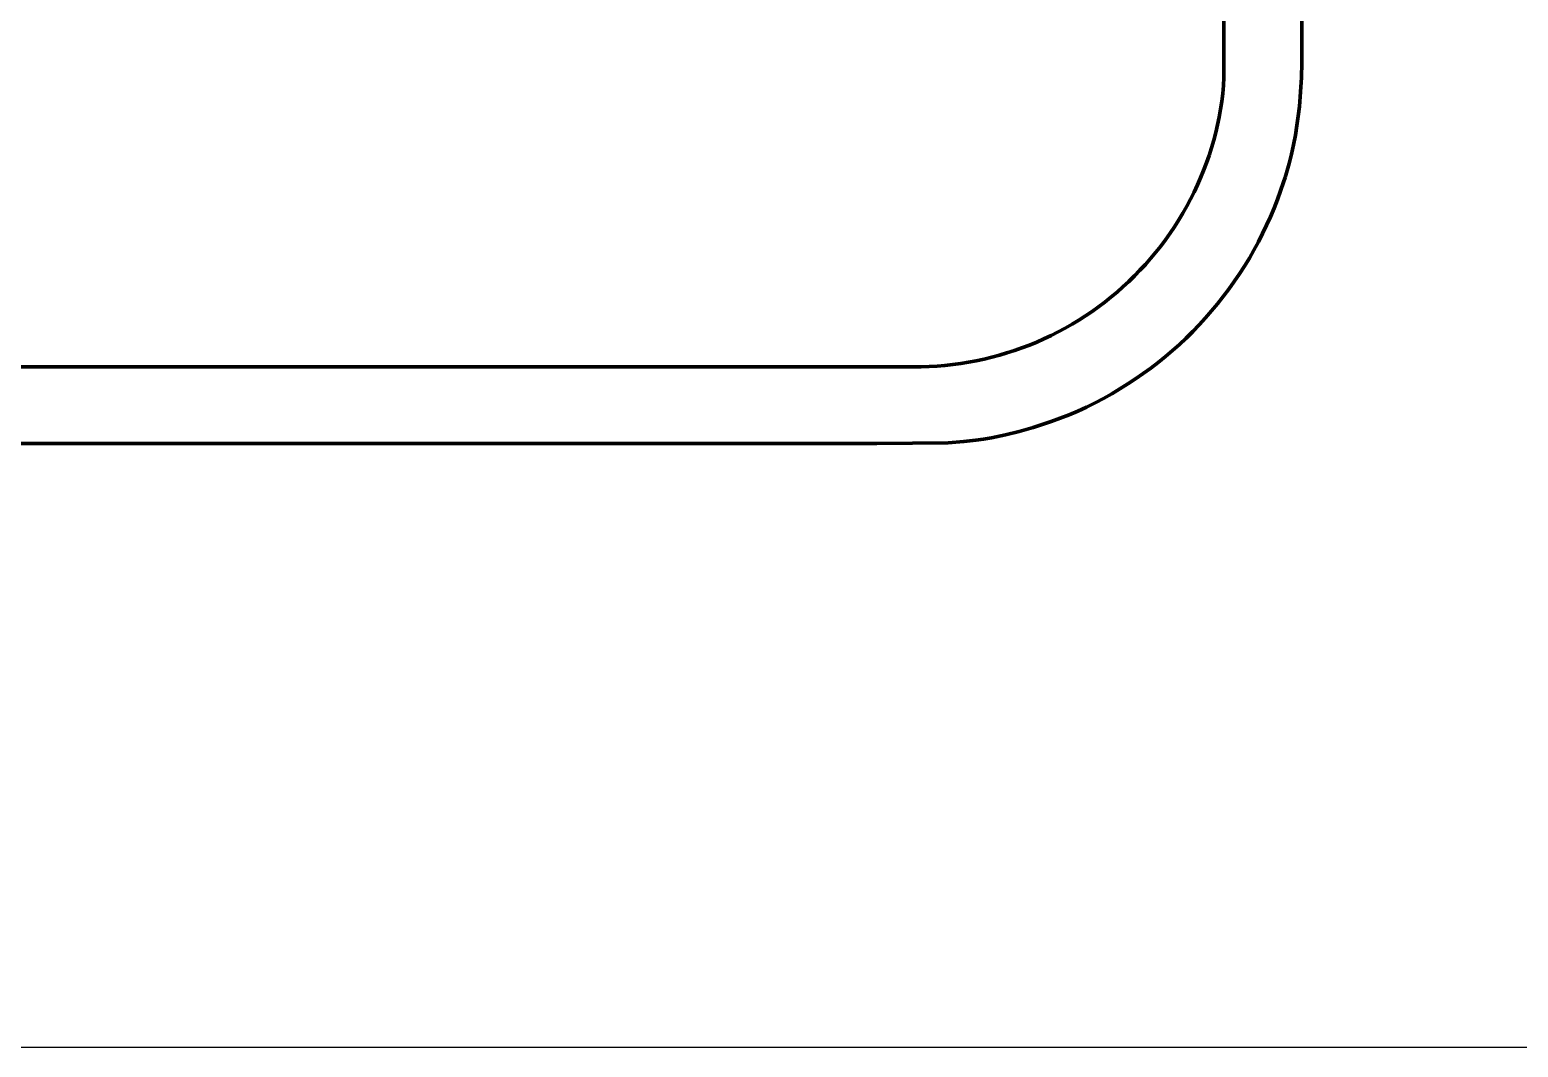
# Model space of a CAD drawing. Header units: millimetres. Extents: x 0 to 494, y 0 to 218.
# Drawn here: x 79.34 to 87.44, y 69.07 to 74.61 of the extents above; entities that cross this region are included whole.
import ezdxf

# ---------------------------------------------------------------- set-up
doc = ezdxf.new("R2010")
doc.units = ezdxf.units.MM
doc.linetypes.add('ACAD_ISO03W100', pattern=[30, 12, -18])
doc.layers.add('color#000000ff', color=7, linetype='Continuous', lineweight=100)
doc.layers.add('color#ffffffff', color=7, linetype='Continuous', lineweight=100)

msp = doc.modelspace()

# ---------------------------------------------------------------- linework, layer by layer
at = {"color": 5, "linetype": 'ACAD_ISO03W100', "ltscale": 0.5}
msp.add_line((36.5327, 69.0736), (121.5327, 69.0736), dxfattribs=at)
at = {"color": 1}
msp.add_line((44.0327, 69.0736), (114.0327, 69.0736), dxfattribs=at)
at = {"layer": 'color#000000ff'}
for p, q in [((86.26, 74.5336), (86.2601, 82.2491)), ((85.8379, 78.8238), (85.837, 74.3484)), ((86.2604, 74.4285), (86.26, 74.5336)), ((86.2583, 74.3495), (86.2604, 74.4285)), ((85.837, 74.3484), (85.8342, 74.3053)), ((86.2539, 74.2706), (86.2583, 74.3495)), ((85.8301, 74.2622), (85.8248, 74.2193)), ((85.8342, 74.3053), (85.8301, 74.2622)), ((86.2471, 74.1918), (86.2539, 74.2706)), ((85.8184, 74.1766), (85.8108, 74.1341)), ((85.8248, 74.2193), (85.8184, 74.1766)), ((86.2412, 74.1395), (86.2471, 74.1918)), ((85.8021, 74.0918), (85.7922, 74.0498)), ((85.8108, 74.1341), (85.8021, 74.0918)), ((86.2254, 74.0354), (86.2339, 74.0874)), ((86.2339, 74.0874), (86.2412, 74.1395)), ((85.7813, 74.008), (85.7692, 73.9665)), ((85.7922, 74.0498), (85.7813, 74.008)), ((86.2155, 73.9838), (86.2254, 74.0354)), ((85.7561, 73.9254), (85.7419, 73.8846)), ((85.7692, 73.9665), (85.7561, 73.9254)), ((86.1913, 73.8814), (86.2041, 73.9324)), ((86.2041, 73.9324), (86.2155, 73.9838)), ((85.7266, 73.8441), (85.7103, 73.8041)), ((85.7419, 73.8846), (85.7266, 73.8441)), ((86.1691, 73.8056), (86.1769, 73.8308)), ((86.1769, 73.8308), (86.1913, 73.8814)), ((85.6929, 73.7645), (85.6746, 73.7254)), ((85.7103, 73.8041), (85.6929, 73.7645)), ((86.1449, 73.7327), (86.1609, 73.7806)), ((86.1609, 73.7806), (86.1691, 73.8056)), ((85.6552, 73.6868), (85.6349, 73.6486)), ((85.6746, 73.7254), (85.6552, 73.6868)), ((86.1094, 73.6381), (86.1278, 73.6851)), ((86.1278, 73.6851), (86.1449, 73.7327)), ((85.6136, 73.611), (85.5913, 73.574)), ((85.6349, 73.6486), (85.6136, 73.611)), ((86.0692, 73.5454), (86.0899, 73.5915)), ((86.0899, 73.5915), (86.1094, 73.6381)), ((85.5681, 73.5375), (85.5439, 73.5017)), ((85.5913, 73.574), (85.5681, 73.5375)), ((86.0474, 73.4999), (86.0692, 73.5454)), ((85.4929, 73.4319), (85.466, 73.3981)), ((85.5189, 73.4665), (85.4929, 73.4319)), ((85.5439, 73.5017), (85.5189, 73.4665)), ((86.0003, 73.4105), (86.0244, 73.4549)), ((86.0244, 73.4549), (86.0474, 73.4999)), ((85.4383, 73.3649), (85.4097, 73.3325)), ((85.466, 73.3981), (85.4383, 73.3649)), ((85.9489, 73.3235), (85.9751, 73.3667)), ((85.9751, 73.3667), (86.0003, 73.4105)), ((85.35, 73.2701), (85.3189, 73.2401)), ((85.3803, 73.3009), (85.35, 73.2701)), ((85.4097, 73.3325), (85.3803, 73.3009)), ((85.8932, 73.2391), (85.9216, 73.2809)), ((85.9216, 73.2809), (85.9489, 73.3235)), ((85.2554, 73.1817), (85.2225, 73.1539)), ((85.2875, 73.2104), (85.2554, 73.1817)), ((85.3189, 73.2401), (85.2875, 73.2104)), ((85.8335, 73.1575), (85.8639, 73.1979)), ((85.8639, 73.1979), (85.8932, 73.2391)), ((85.1546, 73.101), (85.1196, 73.0759)), ((85.1889, 73.1269), (85.1546, 73.101)), ((85.2225, 73.1539), (85.1889, 73.1269)), ((85.7699, 73.079), (85.8022, 73.1179)), ((85.8022, 73.1179), (85.8335, 73.1575)), ((85.0477, 73.0286), (85.0108, 73.0064)), ((85.084, 73.0518), (85.0477, 73.0286)), ((85.1196, 73.0759), (85.084, 73.0518)), ((85.7025, 73.0037), (85.7367, 73.0409)), ((85.7367, 73.0409), (85.7699, 73.079)), ((84.897, 72.9456), (84.858, 72.9273)), ((84.9355, 72.9649), (84.897, 72.9456)), ((84.9734, 72.9852), (84.9355, 72.9649)), ((85.0108, 73.0064), (84.9734, 72.9852)), ((85.6315, 72.9317), (85.6674, 72.9673)), ((85.6674, 72.9673), (85.7025, 73.0037)), ((84.6979, 72.8642), (84.6569, 72.8509)), ((84.7385, 72.8784), (84.6979, 72.8642)), ((84.7788, 72.8937), (84.7385, 72.8784)), ((84.8186, 72.91), (84.7788, 72.8937)), ((84.858, 72.9273), (84.8186, 72.91)), ((85.5186, 72.8307), (85.557, 72.8635)), ((85.557, 72.8635), (85.5947, 72.8971)), ((85.5947, 72.8971), (85.6315, 72.9317)), ((84.2339, 72.7769), (84.1908, 72.7755)), ((84.2769, 72.7794), (84.2339, 72.7769)), ((84.3198, 72.783), (84.2769, 72.7794)), ((84.3626, 72.7878), (84.3198, 72.783)), ((84.4052, 72.7936), (84.3626, 72.7878)), ((84.4477, 72.8005), (84.4052, 72.7936)), ((84.4901, 72.8084), (84.4477, 72.8005)), ((84.5322, 72.8175), (84.4901, 72.8084)), ((84.574, 72.8276), (84.5322, 72.8175)), ((84.6156, 72.8387), (84.574, 72.8276)), ((84.6569, 72.8509), (84.6156, 72.8387)), ((85.4392, 72.7683), (85.4793, 72.799)), ((85.4793, 72.799), (85.5186, 72.8307)), ((84.1908, 72.7755), (73.9429, 72.7754)), ((85.3144, 72.6823), (85.3567, 72.7099)), ((85.3567, 72.7099), (85.3983, 72.7386)), ((85.3983, 72.7386), (85.4392, 72.7683)), ((85.1817, 72.6035), (85.2269, 72.629)), ((85.2269, 72.629), (85.2713, 72.6559)), ((85.2713, 72.6559), (85.3144, 72.6823)), ((84.9944, 72.5145), (85.0421, 72.5348)), ((85.0421, 72.5348), (85.0892, 72.5564)), ((85.0892, 72.5564), (85.1358, 72.5793)), ((85.1358, 72.5793), (85.1817, 72.6035)), ((84.7988, 72.4454), (84.8483, 72.4609)), ((84.8483, 72.4609), (84.8974, 72.4776)), ((84.8974, 72.4776), (84.9461, 72.4955)), ((84.9461, 72.4955), (84.9944, 72.5145)), ((84.4227, 72.3684), (84.4869, 72.3755)), ((84.4869, 72.3755), (84.5296, 72.3816)), ((84.5296, 72.3816), (84.5722, 72.389)), ((84.5722, 72.389), (84.6483, 72.4054)), ((84.6483, 72.4054), (84.7238, 72.4242)), ((84.7238, 72.4242), (84.7988, 72.4454)), ((73.867, 72.3588), (83.9491, 72.3586)), ((83.9491, 72.3586), (84.3369, 72.3624)), ((84.3369, 72.3624), (84.4227, 72.3684))]:
    msp.add_line(p, q, dxfattribs=at)
at = {"layer": 'color#ffffffff'}
for p, q in [((86.2601, 82.2491), (86.26, 74.5336)), ((85.837, 74.3484), (85.8379, 78.8238)), ((86.26, 74.5336), (86.2604, 74.4285)), ((86.2604, 74.4285), (86.2583, 74.3495)), ((85.8342, 74.3053), (85.837, 74.3484)), ((86.2583, 74.3495), (86.2539, 74.2706)), ((85.8248, 74.2193), (85.8301, 74.2622)), ((85.8301, 74.2622), (85.8342, 74.3053)), ((86.2539, 74.2706), (86.2471, 74.1918)), ((85.8108, 74.1341), (85.8184, 74.1766)), ((85.8184, 74.1766), (85.8248, 74.2193)), ((86.2471, 74.1918), (86.2412, 74.1395)), ((85.7922, 74.0498), (85.8021, 74.0918)), ((85.8021, 74.0918), (85.8108, 74.1341)), ((86.2339, 74.0874), (86.2254, 74.0354)), ((86.2412, 74.1395), (86.2339, 74.0874)), ((85.7692, 73.9665), (85.7813, 74.008)), ((85.7813, 74.008), (85.7922, 74.0498)), ((86.2254, 74.0354), (86.2155, 73.9838)), ((85.7419, 73.8846), (85.7561, 73.9254)), ((85.7561, 73.9254), (85.7692, 73.9665)), ((86.2041, 73.9324), (86.1913, 73.8814)), ((86.2155, 73.9838), (86.2041, 73.9324)), ((85.7103, 73.8041), (85.7266, 73.8441)), ((85.7266, 73.8441), (85.7419, 73.8846)), ((86.1769, 73.8308), (86.1691, 73.8056)), ((86.1913, 73.8814), (86.1769, 73.8308)), ((85.6746, 73.7254), (85.6929, 73.7645)), ((85.6929, 73.7645), (85.7103, 73.8041)), ((86.1609, 73.7806), (86.1449, 73.7327)), ((86.1691, 73.8056), (86.1609, 73.7806)), ((85.6349, 73.6486), (85.6552, 73.6868)), ((85.6552, 73.6868), (85.6746, 73.7254)), ((86.1278, 73.6851), (86.1094, 73.6381)), ((86.1449, 73.7327), (86.1278, 73.6851)), ((85.5913, 73.574), (85.6136, 73.611)), ((85.6136, 73.611), (85.6349, 73.6486)), ((86.0899, 73.5915), (86.0692, 73.5454)), ((86.1094, 73.6381), (86.0899, 73.5915)), ((85.5439, 73.5017), (85.5681, 73.5375)), ((85.5681, 73.5375), (85.5913, 73.574)), ((86.0692, 73.5454), (86.0474, 73.4999)), ((85.466, 73.3981), (85.4929, 73.4319)), ((85.4929, 73.4319), (85.5189, 73.4665)), ((85.5189, 73.4665), (85.5439, 73.5017)), ((86.0244, 73.4549), (86.0003, 73.4105)), ((86.0474, 73.4999), (86.0244, 73.4549)), ((85.4097, 73.3325), (85.4383, 73.3649)), ((85.4383, 73.3649), (85.466, 73.3981)), ((85.9751, 73.3667), (85.9489, 73.3235)), ((86.0003, 73.4105), (85.9751, 73.3667)), ((85.3189, 73.2401), (85.35, 73.2701)), ((85.35, 73.2701), (85.3803, 73.3009)), ((85.3803, 73.3009), (85.4097, 73.3325)), ((85.9216, 73.2809), (85.8932, 73.2391)), ((85.9489, 73.3235), (85.9216, 73.2809)), ((85.2225, 73.1539), (85.2554, 73.1817)), ((85.2554, 73.1817), (85.2875, 73.2104)), ((85.2875, 73.2104), (85.3189, 73.2401)), ((85.8639, 73.1979), (85.8335, 73.1575)), ((85.8932, 73.2391), (85.8639, 73.1979)), ((85.1196, 73.0759), (85.1546, 73.101)), ((85.1546, 73.101), (85.1889, 73.1269)), ((85.1889, 73.1269), (85.2225, 73.1539)), ((85.8022, 73.1179), (85.7699, 73.079)), ((85.8335, 73.1575), (85.8022, 73.1179)), ((85.0108, 73.0064), (85.0477, 73.0286)), ((85.0477, 73.0286), (85.084, 73.0518)), ((85.084, 73.0518), (85.1196, 73.0759)), ((85.7367, 73.0409), (85.7025, 73.0037)), ((85.7699, 73.079), (85.7367, 73.0409)), ((84.858, 72.9273), (84.897, 72.9456)), ((84.897, 72.9456), (84.9355, 72.9649)), ((84.9355, 72.9649), (84.9734, 72.9852)), ((84.9734, 72.9852), (85.0108, 73.0064)), ((85.6674, 72.9673), (85.6315, 72.9317)), ((85.7025, 73.0037), (85.6674, 72.9673)), ((84.6569, 72.8509), (84.6979, 72.8642)), ((84.6979, 72.8642), (84.7385, 72.8784)), ((84.7385, 72.8784), (84.7788, 72.8937)), ((84.7788, 72.8937), (84.8186, 72.91)), ((84.8186, 72.91), (84.858, 72.9273)), ((85.557, 72.8635), (85.5186, 72.8307)), ((85.5947, 72.8971), (85.557, 72.8635)), ((85.6315, 72.9317), (85.5947, 72.8971)), ((84.1908, 72.7755), (84.2339, 72.7769)), ((84.2339, 72.7769), (84.2769, 72.7794)), ((84.2769, 72.7794), (84.3198, 72.783)), ((84.3198, 72.783), (84.3626, 72.7878)), ((84.3626, 72.7878), (84.4052, 72.7936)), ((84.4052, 72.7936), (84.4477, 72.8005)), ((84.4477, 72.8005), (84.4901, 72.8084)), ((84.4901, 72.8084), (84.5322, 72.8175)), ((84.5322, 72.8175), (84.574, 72.8276)), ((84.574, 72.8276), (84.6156, 72.8387)), ((84.6156, 72.8387), (84.6569, 72.8509)), ((85.4793, 72.799), (85.4392, 72.7683)), ((85.5186, 72.8307), (85.4793, 72.799)), ((73.9429, 72.7754), (84.1908, 72.7755)), ((85.3567, 72.7099), (85.3144, 72.6823)), ((85.3983, 72.7386), (85.3567, 72.7099)), ((85.4392, 72.7683), (85.3983, 72.7386)), ((85.2269, 72.629), (85.1817, 72.6035)), ((85.2713, 72.6559), (85.2269, 72.629)), ((85.3144, 72.6823), (85.2713, 72.6559)), ((85.0421, 72.5348), (84.9944, 72.5145)), ((85.0892, 72.5564), (85.0421, 72.5348)), ((85.1358, 72.5793), (85.0892, 72.5564)), ((85.1817, 72.6035), (85.1358, 72.5793)), ((84.8483, 72.4609), (84.7988, 72.4454)), ((84.8974, 72.4776), (84.8483, 72.4609)), ((84.9461, 72.4955), (84.8974, 72.4776)), ((84.9944, 72.5145), (84.9461, 72.4955)), ((84.4869, 72.3755), (84.4227, 72.3684)), ((84.5296, 72.3816), (84.4869, 72.3755)), ((84.5722, 72.389), (84.5296, 72.3816)), ((84.6483, 72.4054), (84.5722, 72.389)), ((84.7238, 72.4242), (84.6483, 72.4054)), ((84.7988, 72.4454), (84.7238, 72.4242)), ((83.9491, 72.3586), (73.867, 72.3588)), ((84.3369, 72.3624), (83.9491, 72.3586)), ((84.4227, 72.3684), (84.3369, 72.3624))]:
    msp.add_line(p, q, dxfattribs=at)

doc.saveas('drawing.dxf')
